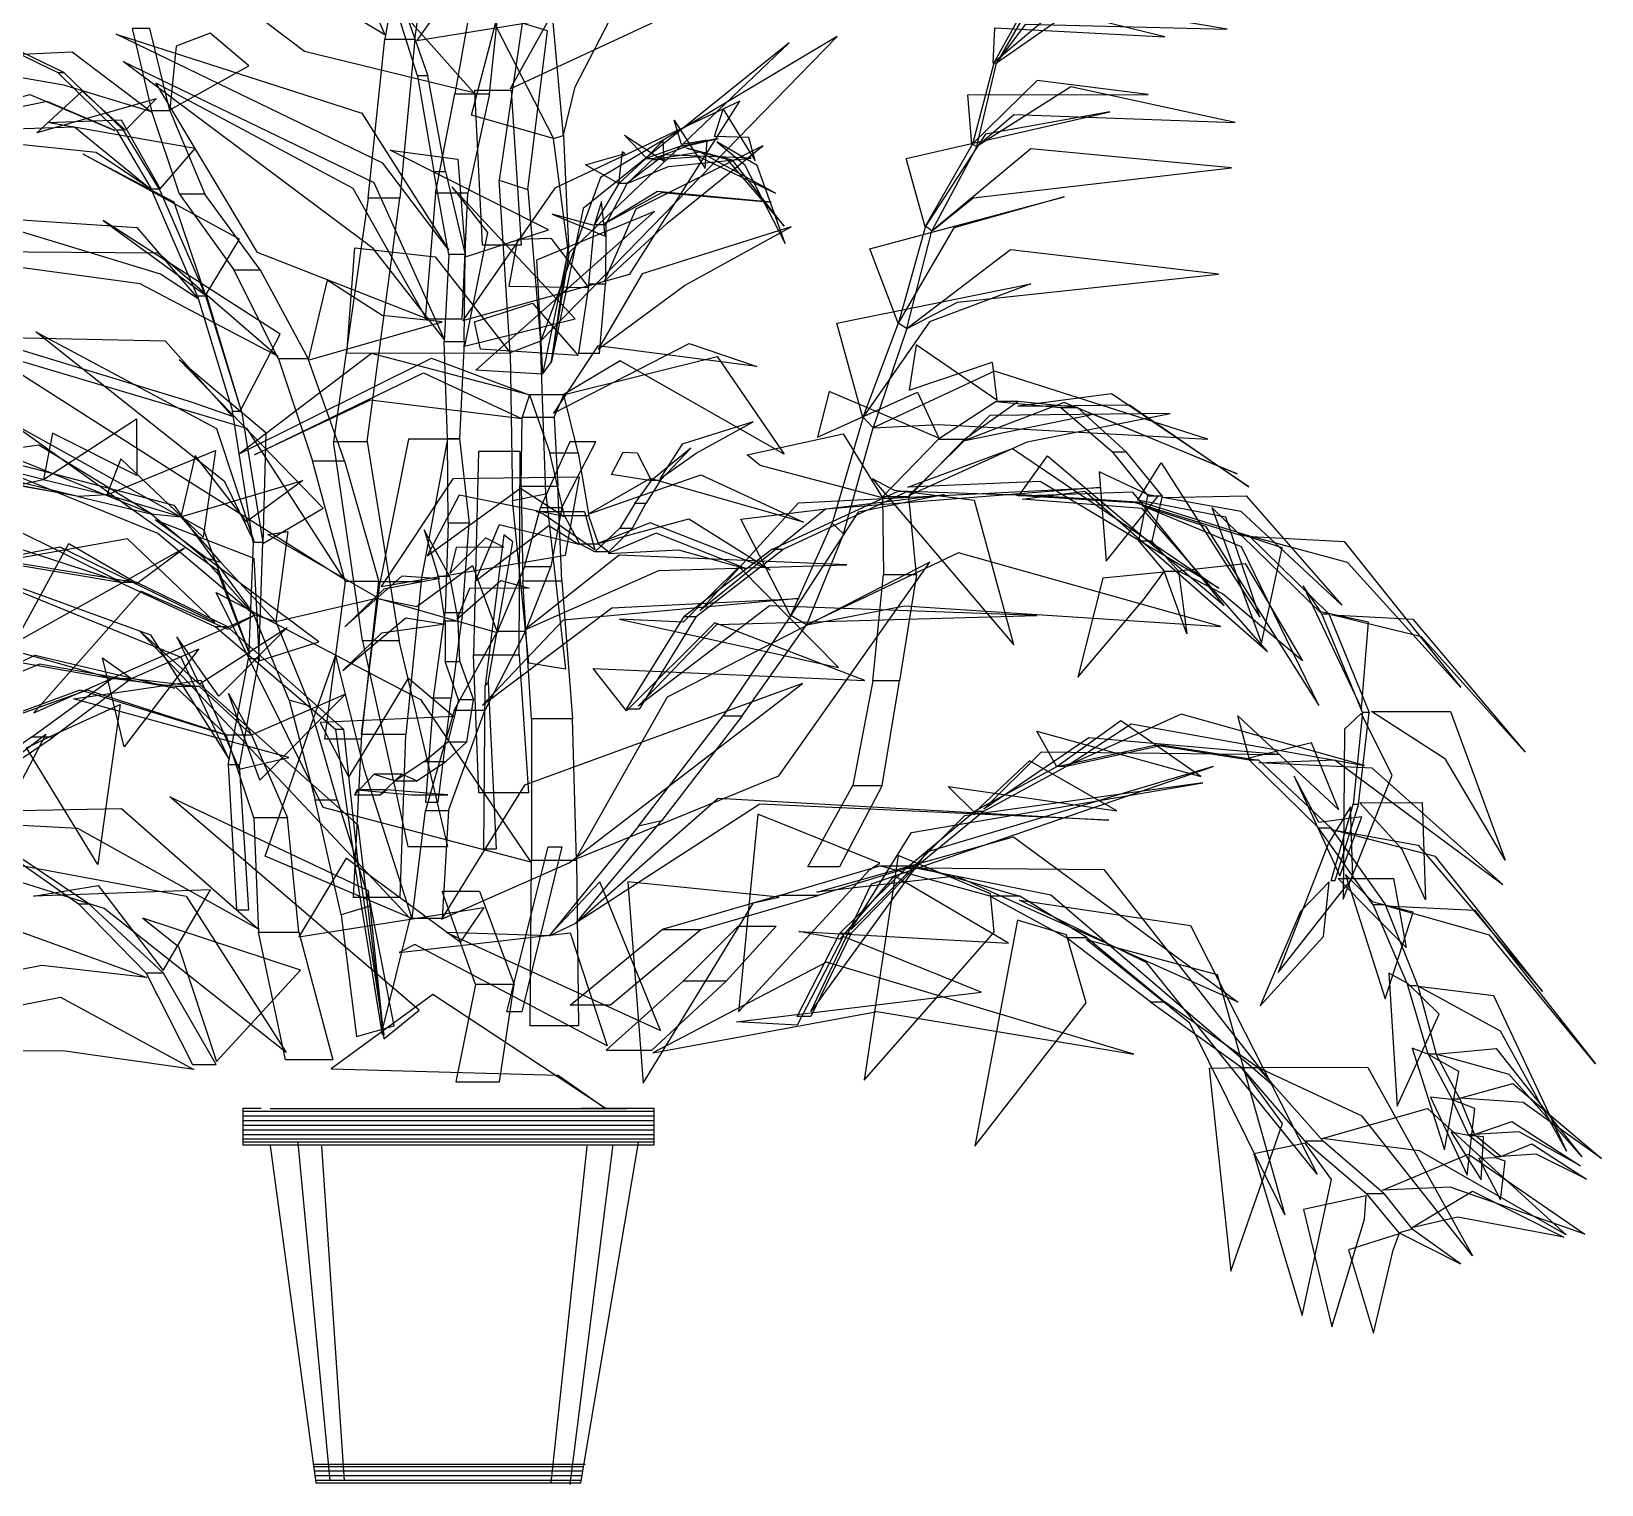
# Model space of a CAD drawing. Header units: millimetres. Extents: x 12377 to 30673, y 89761 to 101952.
# Drawn here: x 29535 to 29971, y 92832 to 93235.4 of the extents above; entities that cross this region are included whole.
import ezdxf

# ---------------------------------------------------------------- set-up
doc = ezdxf.new("R2010")
doc.units = ezdxf.units.MM

# ---------------------------------------------------------------- blocks, each defined once
blk = doc.blocks.new('A$C27736494')
for p, q in [((309.52, 104.53), (304.44, 104.53)), ((304.44, 104.53), (304.44, 94.39)), ((304.44, 103.72), (418.65, 103.72)), ((304.44, 102.44), (418.65, 102.44)), ((304.44, 101.16), (418.65, 101.16)), ((312.05, 104.53), (411.03, 104.53)), ((418.65, 104.53), (398.34, 104.53)), ((418.65, 94.39), (418.65, 104.53)), ((304.44, 99.88), (418.65, 99.88)), ((304.44, 98.6), (418.65, 98.6)), ((304.44, 97.32), (418.65, 97.32)), ((304.44, 96.04), (418.65, 96.04)), ((304.44, 95.21), (418.65, 95.21)), ((304.44, 94.39), (418.65, 94.39)), ((312.05, 94.16), (324.74, 0.55)), ((319.68, 94.99), (328.63, 1.17)), ((326.33, 94), (332.6, 1.15)), ((399.93, 94), (390.02, 0.62)), ((407.24, 94.52), (395.24, 0.1)), ((398.34, 0.55), (414.36, 95.03)), ((323.89, 5.81), (399.54, 5.81)), ((324.03, 5.8), (390.57, 5.8)), ((324.12, 5.16), (390.5, 5.16)), ((390.5, 5.16), (395.88, 5.16)), ((390.57, 5.8), (395.96, 5.8)), ((395.88, 5.16), (399.12, 5.16)), ((395.96, 5.8), (399.23, 5.8)), ((324.29, 3.88), (390.36, 3.88)), ((324.47, 2.6), (390.23, 2.6)), ((324.64, 1.32), (390.09, 1.32)), ((324.74, 0.55), (398.34, 0.55)), ((390.09, 1.32), (395.39, 1.32)), ((390.23, 2.6), (395.55, 2.6)), ((390.36, 3.88), (395.72, 3.88)), ((395.39, 1.32), (398.47, 1.32)), ((395.55, 2.6), (398.69, 2.6)), ((395.72, 3.88), (398.91, 3.88))]:
    blk.add_line(p, q)
for points in [[(343.85, 402.55, -1142.38), (306.47, 425.12, -1116.99), (263.29, 480.01, -1154.31), (327.45, 441.13, -1138.63)], [(352.81, 400.95, -1146.92), (398.23, 408.3, -1161.91), (406.28, 458.25, -1227.97), (377.04, 435.43, -1164.19)], [(393.42, 374.43, -1115.27), (396.75, 388.08, -1157.36), (428.12, 448.84, -1170.11), (390.53, 406.06, -1134.2)], [(343.91, 401.35, -1141.65), (352.21, 401.35, -1147.68), (357.97, 440.79, -1150.01), (350.68, 440.79, -1144.71)], [(390.68, 373.75, -1106.8), (367.97, 380.2, -1071.45), (383.95, 441.36, -1034.74), (374.68, 404.97, -1087.57)], [(378.69, 387.54, -1089.63), (424.47, 408.81, -1087.77), (450.05, 437.26, -1018.44), (397.06, 420.66, -1071.26)], [(368.59, 386.46, -1089.86), (321.59, 397.87, -1091.61), (288.37, 423.06, -1019.59), (341.07, 417.42, -1070.92)], [(513.73, 394.7, -1157.97), (512.95, 394.7, -1164.99), (524.09, 414.7, -1166.86), (524.39, 413.04, -1161.02)], [(355.78, 391.14, -1098.99), (352.99, 391.14, -1107.56), (346.46, 411.67, -1105.44), (348.62, 411.67, -1096.69)], [(363.34, 386.19, -1224.73), (372.91, 386.19, -1225.78), (375.67, 411.6, -1247.98), (367.9, 411.6, -1246.85)], [(513.77, 394.71, -1157.91), (521.87, 405.48, -1127.45), (577.76, 404.11, -1115.04), (537.16, 410.92, -1144.78)], [(375.6, 362.22, -1146.37), (383.63, 359.59, -1140.54), (389.09, 403.6, -1153.4), (382, 405.75, -1158.55)], [(512.83, 394.66, -1164.85), (513.27, 404.51, -1198.18), (560.43, 402.02, -1225.37), (530.28, 409.34, -1182.72)], [(253.06, 392.08, -1151.89), (254.73, 392.08, -1157.03), (231.35, 403.36, -1166.45), (229.71, 403.36, -1161.4)], [(361.61, 342.73, -1113.2), (343.29, 366.93, -1150.88), (269.32, 402.7, -1137.68), (337.49, 380.79, -1119.84)], [(279.13, 381.57, -1011.57), (284.21, 381.57, -1007.88), (278.62, 404.33, -993.54), (273.69, 404.33, -997.12)], [(284.2, 381.73, -1008.02), (306.09, 393.96, -989.96), (295.37, 403, -943.6), (285.95, 399.41, -989.38)], [(348.08, 357.22, -1148.96), (339.25, 357.22, -1142.54), (343.91, 401.35, -1141.65), (352.21, 401.35, -1147.68)], [(387.18, 317.59, -1135.27), (417.84, 349.03, -1108.42), (469.48, 402.09, -1156.92), (403.78, 362.92, -1139.33)], [(279.11, 381.18, -1011.55), (254.77, 388.59, -1026.69), (212.97, 395.8, -998.54), (257.09, 397.85, -1007.87)], [(390.07, 311.51, -1107.64), (395.16, 342.21, -1151.44), (456.12, 400.31, -1152.87), (398.92, 354.3, -1117.42)], [(360.33, 318.02, -1118.13), (340.65, 343.21, -1158.48), (271.25, 395.13, -1140.51), (340.82, 361.52, -1126.69)], [(507.04, 372.15, -1162.72), (508.23, 371.51, -1155.14), (513.73, 394.7, -1157.97), (512.95, 394.7, -1164.99)], [(271.29, 376.04, -1149.57), (269.35, 376.04, -1143.6), (253.06, 392.08, -1151.89), (254.73, 392.08, -1157.03)], [(355.36, 323.81, -1193.66), (308.53, 342.09, -1188.77), (280.3, 389.23, -1245.78), (335.01, 359.95, -1200.8)], [(357.53, 364.62, -1112.45), (360.76, 364.62, -1102.71), (355.78, 391.14, -1098.99), (352.99, 391.14, -1107.56)], [(506.92, 372.09, -1162.56), (505.78, 385.88, -1197.86), (555.86, 386, -1229.85), (525.03, 389.81, -1181.44)], [(508.27, 371.51, -1155.07), (518.53, 380.45, -1121.4), (580.02, 378.18, -1110.7), (534.35, 388.06, -1140.42)], [(268.93, 376.02, -1143.81), (250.08, 384.02, -1120.67), (202.83, 374.25, -1124.96), (245.34, 385.94, -1140.91)], [(271.84, 376.04, -1149.31), (280.39, 384.76, -1176.28), (247.26, 375.32, -1213.75), (259.85, 386.92, -1171.99)], [(366.91, 358.62, -1209.9), (357.91, 358.62, -1209.43), (363.34, 386.19, -1224.73), (372.91, 386.19, -1225.78)], [(365.52, 323.26, -1193.79), (411.89, 336.08, -1188.64), (442.49, 384.13, -1249.3), (391.07, 360.01, -1202.2)], [(370.93, 344.2, -1101.59), (381.85, 344.2, -1101.59), (379.06, 387.11, -1089.74), (368.8, 387.11, -1089.74)], [(293.91, 358.26, -1025.85), (286.9, 358.26, -1030.95), (279.13, 381.57, -1011.57), (284.21, 381.57, -1007.88)], [(435.46, 374.33, -1008.21), (437.85, 381.91, -995.28), (446.74, 367.54, -975.38), (444.94, 374.05, -997.52)], [(493.91, 349.27, -1157.95), (488.63, 368.23, -1197.72), (545.22, 381.14, -1236.05), (510.71, 374.95, -1178.58)], [(278.92, 359.71, -1136.44), (263.7, 369.9, -1107.65), (210.49, 375.39, -1107.53), (257.69, 376.99, -1128.75)], [(281.53, 359.79, -1142.79), (291.18, 370.96, -1171.96), (250.17, 378.22, -1209.71), (270.68, 378.94, -1164.29)], [(279.04, 359.78, -1136.1), (281.18, 359.78, -1142.7), (271.29, 376.04, -1149.57), (269.35, 376.04, -1143.6)], [(426.22, 372.07, -1013.72), (424.18, 378.83, -1000.28), (432.87, 365.47, -979.61), (433.38, 373.25, -1001.4)], [(394.84, 343.9, -1112.18), (394.8, 342.66, -1101.99), (390.7, 373.71, -1106.88), (393.47, 374.62, -1115.41)], [(404.81, 334.04, -1036.45), (422.3, 350.29, -1048.24), (448.85, 371.72, -1024.21), (413.56, 354.13, -1032.99)], [(416.43, 368.38, -1021.36), (410.46, 374.68, -1008.9), (421.49, 367.46, -986.37), (421.19, 373.21, -1008.79)], [(416.36, 368.19, -1021.34), (418.48, 368.19, -1023.77), (427.73, 371.62, -1016.38), (426.06, 371.62, -1013.63)], [(427.73, 371.62, -1016.38), (426.06, 371.62, -1013.63), (435.41, 373.69, -1008.21), (436.45, 373.69, -1011.26)], [(427.66, 371.05, -1016.37), (438.89, 367.98, -1027.13), (454.79, 349.42, -1022.68), (440.44, 367.71, -1016.54)], [(436.04, 372.86, -1010.98), (443.8, 366.5, -1023.24), (455.04, 344.58, -1020.06), (447.27, 366.24, -1013.12)], [(495.81, 348.16, -1149.38), (494.03, 349.38, -1158.13), (507.04, 372.15, -1162.72), (508.23, 371.51, -1155.14)], [(495.86, 348.17, -1149.3), (507.23, 357.27, -1109.37), (579.01, 365.62, -1098.41), (523.31, 370.9, -1131.13)], [(294.07, 330.21, -1135.4), (303.57, 345.84, -1164.07), (260.12, 369.45, -1195.28), (285.3, 356.17, -1151.94)], [(366.26, 340.91, -1104.34), (389.29, 348.37, -1060.01), (345.39, 370.53, -997.95), (364.19, 368.01, -1072.2)], [(408.81, 361.26, -1028.78), (399.59, 366.44, -1017.89), (410.65, 369.59, -994.45), (409.77, 370.08, -1017.58)], [(411.13, 361.25, -1031.06), (408.82, 361.25, -1028.81), (416.36, 368.19, -1021.34), (418.48, 368.19, -1023.77)], [(411.04, 361.22, -1031.06), (422.66, 365.95, -1040.75), (445.59, 368.29, -1031.48), (421.57, 369.18, -1030.6)], [(418.43, 367.83, -1023.79), (431.02, 368.8, -1033.36), (452.39, 358.6, -1025.86), (431.42, 369.93, -1022.72)], [(366.2, 341.57, -1104.15), (361.62, 341.57, -1113.33), (357.53, 364.62, -1112.45), (360.76, 364.62, -1102.71)], [(387.09, 317.52, -1135.3), (378.67, 314.24, -1141.42), (375.6, 362.22, -1146.37), (383.63, 359.59, -1140.54)], [(294.14, 330, -1135.54), (291.91, 330, -1128.68), (279.04, 359.78, -1136.1), (281.18, 359.78, -1142.7)], [(301.99, 337.32, -1050.12), (309.28, 337.32, -1044.82), (293.91, 358.26, -1025.85), (286.9, 358.26, -1030.95)], [(355.12, 323.71, -1193.76), (365.39, 323.71, -1193.76), (366.91, 358.62, -1209.9), (357.91, 358.62, -1209.43)], [(365.98, 316.07, -1109.11), (396.77, 323.69, -1065.75), (362.49, 360.37, -998.12), (372.42, 347.65, -1078.03)], [(402.13, 349.87, -1033.69), (405.22, 349.87, -1036.61), (411.13, 361.25, -1031.06), (408.82, 361.25, -1028.81)], [(404.98, 350.2, -1036.52), (420.77, 358.79, -1047.22), (451.13, 356.04, -1035.15), (419.6, 359.06, -1033.14)], [(486.4, 322.46, -1154.87), (478.58, 343.11, -1193.35), (532.55, 357.57, -1234.77), (501.9, 348.97, -1175.45)], [(329.59, 289.68, -1138.4), (338.97, 289.68, -1145.21), (348.08, 357.22, -1148.96), (339.25, 357.22, -1142.54)], [(387.66, 308.34, -1097.58), (369.19, 309.46, -1049.55), (418.75, 353.53, -990.93), (386, 340.01, -1060.96)], [(402.03, 349.57, -1033.58), (390.34, 352.76, -1017.62), (405.09, 346.68, -987.08), (404.09, 356.28, -1016.08)], [(292.01, 329.26, -1128.62), (281.55, 336.13, -1095.4), (228.92, 352.1, -1086.94), (275.05, 349.01, -1114.57)], [(303.94, 298.48, -1130.1), (314.86, 319.48, -1160.73), (265.66, 350.96, -1192.68), (294.4, 330.07, -1145.54)], [(405.14, 333.29, -1036.59), (400.54, 333.29, -1033.74), (402.13, 349.87, -1033.69), (405.22, 349.87, -1036.61)], [(403.1, 315.29, -1039.56), (427.06, 332.99, -1047.78), (456.73, 349.22, -1013.11), (415.32, 336.2, -1030.82)], [(486.51, 322.57, -1155.06), (488.86, 320.97, -1146.5), (495.81, 348.16, -1149.38), (494.03, 349.38, -1158.13)], [(400.54, 332.32, -1033.72), (378.39, 332.64, -1021.07), (380.81, 345.79, -979.3), (389.99, 346.05, -1017.09)], [(314.26, 313.22, -1072.53), (275.97, 333.42, -1094.14), (208.66, 342.56, -1046.08), (280.9, 342.04, -1061.11)], [(378.79, 314.14, -1141.17), (333.31, 314.11, -1169.77), (335.52, 343.43, -1248.7), (357.83, 340.87, -1170.33)], [(360.33, 317.37, -1118.33), (365.95, 317.37, -1108.97), (366.2, 341.57, -1104.15), (361.62, 341.57, -1113.33)], [(387.67, 308.33, -1097.7), (390.21, 311.75, -1107.75), (394.84, 343.9, -1112.18), (394.8, 342.66, -1101.99)], [(488.92, 320.98, -1146.43), (502.94, 328.34, -1106.98), (575.33, 336.11, -1100.46), (517.61, 342.87, -1129.16)], [(322.62, 312.6, -1066.51), (314.32, 312.6, -1072.54), (301.99, 337.32, -1050.12), (309.28, 337.32, -1044.82)], [(322.58, 312.23, -1066.77), (359.82, 322.86, -1034.34), (343.12, 324.58, -956.96), (327.86, 334.45, -1031.41)], [(397.63, 314.21, -1037.35), (403.46, 314.21, -1039.67), (405.14, 333.29, -1036.59), (400.54, 333.29, -1033.74)], [(476.62, 296.27, -1149.64), (469.36, 322.54, -1186.01), (523.27, 333.43, -1231.33), (495.1, 322.88, -1169.26)], [(301.54, 298.07, -1122.63), (304.08, 298.07, -1130.44), (294.14, 330, -1135.54), (291.91, 330, -1128.68)], [(397.58, 313.53, -1037.3), (370.42, 315.27, -1025.65), (368.75, 322.91, -975.34), (384.91, 328.06, -1017.18)], [(301.63, 296.61, -1122.53), (290.17, 300.52, -1083.98), (230.7, 318.66, -1071.87), (282.9, 317.58, -1104.01)], [(307.48, 262, -1117.83), (299.47, 278.45, -1078.94), (246.94, 320.05, -1071.87), (297.12, 293.28, -1103.79)], [(479.44, 293.46, -1141.49), (476.74, 296.39, -1149.82), (486.51, 322.57, -1155.06), (488.86, 320.97, -1146.5)], [(332.46, 251.44, -1118.29), (289.24, 278.59, -1137.83), (231.98, 315.14, -1072.88), (305.45, 293.34, -1105.63)], [(383.97, 302.59, -905.52), (340.2, 314.09, -901.82), (303.6, 286.36, -838.68), (356.87, 312.82, -874.11)], [(364.65, 290.43, -1109.76), (361.28, 290.43, -1120.14), (360.33, 317.37, -1118.33), (365.95, 317.37, -1108.97)], [(379.35, 273.25, -1132.47), (388.6, 275.09, -1125.74), (387.09, 317.52, -1135.3), (378.67, 314.24, -1141.42)], [(390.69, 297.51, -946.99), (428.35, 316.85, -933.7), (447.14, 310.46, -867.03), (403.07, 316.22, -917.6)], [(513.83, 301.14, -1408.97), (491.44, 316.45, -1428.26), (489.5, 303.89, -1478.85), (512.49, 311.69, -1434.58)], [(310.05, 261.32, -1126.06), (326.73, 271.18, -1162.4), (286.81, 312.39, -1203.9), (310.8, 292.18, -1149.5)], [(323.83, 284.26, -1096.14), (332.66, 284.26, -1089.72), (322.62, 312.6, -1066.51), (314.32, 312.6, -1072.54)], [(393.4, 302.6, -904.12), (436.13, 313.2, -886.57), (454.73, 286.1, -819.95), (409.25, 312.07, -869.21)], [(381.99, 295.9, -948.23), (339.82, 301.15, -947.39), (307.66, 285.92, -883.54), (354.59, 308.67, -922.03)], [(479.51, 293.45, -1141.42), (497.62, 294.33, -1101.82), (572.4, 290.33, -1100.69), (513.21, 309.18, -1124.19)], [(382.02, 296.38, -948.25), (390.91, 296.38, -946.79), (393.55, 302.59, -903.91), (384.06, 302.59, -905.56)], [(393.55, 302.59, -903.91), (384.06, 302.59, -905.56), (389.72, 286.47, -875.96), (397.55, 286.47, -875.45)], [(497.73, 290.6, -1378.34), (467.3, 303.55, -1398.29), (464.04, 290.87, -1457.41), (491.78, 303.31, -1407.31)], [(519.67, 299.44, -1406.16), (550.7, 299.78, -1398.87), (583.81, 277.06, -1436.19), (545.62, 302.9, -1420.8)], [(310.04, 261.64, -1125.96), (307.34, 261.64, -1117.66), (301.54, 298.07, -1122.63), (304.08, 298.07, -1130.44)], [(489.4, 274.65, -1353.08), (522.21, 289.53, -1344.64), (561.98, 297.38, -1393.69), (511.86, 296.84, -1367.77)], [(497.58, 290.29, -1378.59), (504.84, 290.29, -1375.6), (519.67, 300.73, -1406.1), (513.67, 300.73, -1409.23)], [(504.96, 289.92, -1375.57), (540.67, 297.26, -1369.24), (580.58, 280.68, -1415.95), (532.49, 300.51, -1394.1)], [(519.67, 300.73, -1406.1), (513.67, 300.73, -1409.23), (531.49, 299.09, -1433.85), (536.22, 299.09, -1429.01)], [(531.49, 299.09, -1433.85), (536.22, 299.09, -1429.01), (549.8, 286.68, -1452.21), (545.98, 286.68, -1455.89)], [(306.32, 230.72, -1123.24), (297.32, 253.93, -1085), (239.12, 295.5, -1083.26), (293.55, 265.18, -1113.46)], [(249.09, 279.14, -1299.07), (274.89, 295.91, -1319.62), (275.04, 280.19, -1381.28), (251.59, 292, -1331.34)], [(391.89, 277.18, -974.68), (381.76, 277.18, -973.02), (382.02, 296.38, -948.25), (390.91, 296.38, -946.79)], [(420.24, 279.3, -777.62), (430.29, 286.39, -784.03), (446.15, 295.07, -771.97), (426.42, 288.91, -775.88)], [(468.14, 267.02, -1150.65), (471.22, 264.06, -1142.46), (479.44, 293.46, -1141.49), (476.74, 296.39, -1149.82)], [(279.18, 269.53, -1240.9), (237.83, 286.34, -1224.97), (177.69, 278.92, -1267.96), (247.8, 288.69, -1255.31)], [(307.72, 241.46, -1203.75), (280.85, 264.07, -1174.89), (218.75, 289.34, -1199.03), (285.3, 271.99, -1204.22)], [(347.91, 234.31, -1133.34), (337.67, 234.31, -1125.9), (329.59, 289.68, -1138.4), (338.97, 289.68, -1145.21)], [(342.56, 250.76, -1174.1), (353.98, 250.76, -1172.15), (361.36, 290.31, -1183.02), (350.46, 290.31, -1183.53)], [(367.27, 267, -1104.13), (361.44, 267, -1114.14), (361.28, 290.43, -1120.14), (364.65, 290.43, -1109.76)], [(387.15, 271.31, -1052.13), (392.99, 271.31, -1056.37), (402.45, 289.56, -1044.43), (395.26, 289.56, -1041.66)], [(482.08, 274.04, -1355.63), (448.07, 282.96, -1371.63), (444.48, 285.9, -1432), (471.11, 291.8, -1380.13)], [(489.38, 274.3, -1353.03), (482.03, 274.3, -1355.78), (497.58, 290.29, -1378.59), (504.84, 290.29, -1375.6)], [(266.7, 274.82, -1275.36), (296.86, 287.11, -1300.04), (293.47, 263.05, -1365.97), (270.54, 284.84, -1312.29)], [(287.28, 268.72, -1245.85), (321.09, 278.81, -1274.44), (305.43, 267.37, -1350.06), (291.24, 285.76, -1284.84)], [(342.21, 250.79, -1112.33), (332.83, 250.79, -1119.14), (323.83, 284.26, -1096.14), (332.66, 284.26, -1089.72)], [(368.49, 230.44, -1113.41), (381.15, 230.44, -1113.41), (381.48, 286.83, -1109.52), (369.89, 286.83, -1109.52)], [(389.72, 286.47, -875.96), (397.55, 286.47, -875.45), (400.51, 269.04, -858.36), (393.82, 269.04, -857.4)], [(417.96, 278.73, -776.12), (406.86, 280.53, -769.05), (410.02, 286.69, -747.28), (413.98, 286.47, -767.14)], [(418.06, 278.92, -776.14), (420.46, 278.92, -777.61), (428.81, 287.76, -764.5), (418.06, 278.92, -776.14)], [(489.14, 277, -1065.97), (518.17, 287.73, -1097.76), (575.46, 248.92, -1104.79), (525.83, 278.54, -1070.27)], [(519.87, 274.48, -1038.64), (527.85, 285.65, -998.41), (576.92, 244.16, -963.57), (551.6, 275.58, -1014.29)], [(549.8, 286.68, -1452.21), (545.98, 286.68, -1455.89), (555.71, 274.6, -1469.73), (559.74, 274.6, -1466.27)], [(552.99, 273.39, -1021.37), (559.47, 283.77, -987.17), (586.89, 240.88, -950.97), (577.45, 268.6, -997.98)], [(258.98, 274.37, -1271.64), (217.86, 281.7, -1263), (171.62, 255.63, -1303.65), (229.14, 281.7, -1289.51)], [(241.99, 277.48, -1295.98), (249.04, 279.13, -1299), (233.72, 282.94, -1319.87), (227.62, 280.6, -1317.17)], [(266.65, 274.81, -1275.29), (258.76, 274.36, -1271.73), (241.99, 277.48, -1295.98), (249.04, 279.13, -1299)], [(342.82, 249.44, -1113.76), (394.04, 258.1, -1090.19), (397.95, 279.79, -1003.52), (362.76, 279.29, -1082.6)], [(400.3, 269.45, -858.48), (431.67, 280.38, -856.64), (460.17, 267.25, -814.96), (417.55, 279.38, -839.17)], [(485.38, 276.05, -1057.92), (479.28, 279.3, -1015.98), (518.57, 233.25, -975), (507.64, 273.28, -1024.79)], [(555.8, 274.81, -1469.54), (542.21, 281.24, -1490.93), (544.22, 256.46, -1523.52), (558.5, 274.42, -1491.16)], [(278.93, 269.59, -1240.97), (287.23, 268.72, -1245.77), (266.65, 274.81, -1275.29), (258.76, 274.36, -1271.73)], [(393.72, 268.84, -857.35), (364.54, 274.74, -845.94), (355.62, 257.93, -794.53), (381.6, 276.73, -831.06)], [(394.03, 226.44, -1113.59), (383.88, 228.11, -1120.96), (379.35, 273.25, -1132.47), (388.6, 275.09, -1125.74)], [(382.17, 250.94, -994.52), (393.04, 250.94, -995.48), (391.89, 277.18, -974.68), (381.76, 277.18, -973.02)], [(416.36, 272.46, -790.82), (413.34, 272.46, -789.69), (418.06, 278.92, -776.14), (420.46, 278.92, -777.61)], [(431.46, 242.71, -1103.43), (458.74, 272.64, -1138.74), (542.54, 276.88, -1131.47), (466.29, 270.84, -1103.28)], [(456.5, 241.21, -1145.02), (442.7, 268.1, -1189.45), (499.3, 274.9, -1251.45), (475.34, 269.99, -1173.68)], [(454.43, 259.7, -1087.89), (451.3, 259.7, -1078.12), (486.47, 275.88, -1057.99), (489.22, 275.88, -1066.57)], [(486.47, 275.88, -1057.99), (489.22, 275.88, -1066.57), (522.03, 274.73, -1046.89), (519.28, 274.73, -1038.3)], [(522.03, 274.73, -1046.89), (519.28, 274.73, -1038.3), (552.02, 272.72, -1021.14), (554.37, 272.72, -1028.48)], [(520.84, 273.64, -1047.48), (538.26, 275.86, -1088.22), (588.96, 231.31, -1105.06), (554.16, 271.01, -1063.28)], [(390, 254.84, -1064.09), (382.64, 254.84, -1060.47), (387.15, 271.31, -1052.13), (392.99, 271.31, -1056.37)], [(409.17, 265.61, -802.21), (412.63, 265.61, -803.27), (416.36, 272.46, -790.82), (413.34, 272.46, -789.69)], [(482.32, 252.76, -1334.68), (491.5, 252.76, -1331.79), (489.38, 274.3, -1353.03), (482.03, 274.3, -1355.78)], [(552.02, 272.72, -1021.14), (554.37, 272.72, -1028.48), (583.92, 263.48, -1014.6), (581.86, 263.48, -1008.18)], [(555.71, 274.6, -1469.73), (559.74, 274.6, -1466.27), (556.89, 261.95, -1486.87), (553.24, 261.95, -1488.57)], [(554.17, 271.77, -1028.74), (571.73, 266.19, -1061.87), (603.27, 216.36, -1069.18), (581.79, 260.39, -1039.04)], [(559.82, 274.08, -1466.23), (583.07, 274.52, -1456.92), (609.63, 244.26, -1472.23), (581.67, 270.21, -1474.19)], [(580.89, 264.07, -1008.73), (573.55, 271.31, -978.67), (587.29, 233.64, -941.53), (593.04, 260.16, -981.68)], [(298.34, 256.09, -1228.25), (293.34, 257.56, -1223.27), (278.93, 269.59, -1240.97), (287.23, 268.72, -1245.77)], [(308.97, 228.79, -1131.83), (325.54, 234.06, -1171.94), (280.07, 267.9, -1221.34), (307.5, 257.24, -1161.52)], [(360.63, 242.15, -1113.73), (365.45, 242.15, -1103.19), (367.27, 267, -1104.13), (361.44, 267, -1114.14)], [(397.89, 261.1, -836.12), (375.62, 266.54, -826.04), (368.97, 250.9, -786.46), (389.45, 266.37, -814.75)], [(402.17, 259.53, -817.5), (387.73, 269.56, -810.35), (385.95, 270.21, -777.78), (399.34, 270.17, -803.43)], [(400.51, 269.04, -858.36), (393.82, 269.04, -857.4), (397.96, 261.2, -836.15), (403.2, 261.2, -837.06)], [(403.05, 261.31, -837.15), (428.26, 268.16, -835.97), (450.9, 254.05, -804.86), (417.56, 267.09, -821.96)], [(461, 238.8, -1135.61), (456.61, 241.33, -1145.27), (468.14, 267.02, -1150.65), (471.22, 264.06, -1142.46)], [(270.34, 250.78, -1086.21), (240.27, 265.72, -1121.05), (161.08, 241.64, -1112.47), (227.13, 264.85, -1089.18)], [(296.7, 239.54, -1090.8), (272.4, 262.63, -1129.87), (185.41, 247.05, -1134.87), (253.63, 260.37, -1098.42)], [(306.05, 229.37, -1122.75), (308.91, 229.37, -1131.57), (310.04, 261.64, -1125.96), (307.34, 261.64, -1117.66)], [(313.62, 239.7, -1210.52), (341.93, 246.26, -1242.96), (311.41, 263.87, -1309.05), (316.92, 264.65, -1242.87)], [(358.71, 252.24, -1515.36), (361.86, 252.24, -1516.01), (354.85, 265.12, -1529.98), (358.71, 252.24, -1515.36)], [(361.94, 253.01, -1516.03), (371.95, 262.9, -1521.74), (376.89, 260.32, -1547.24), (363.7, 260.25, -1528.22)], [(371.73, 221.85, -1083.72), (372.6, 222.74, -1096.31), (379.47, 261.77, -1106.18), (376.96, 263.78, -1095.04)], [(406.05, 259.06, -818.6), (402.18, 259.06, -817.52), (409.17, 265.61, -802.21), (412.63, 265.61, -803.27)], [(405.87, 258.57, -818.65), (425.43, 259.53, -821.62), (444.32, 254.27, -797.54), (419.21, 264.21, -810.73)], [(556.89, 261.95, -1486.87), (553.24, 261.95, -1488.57), (560.3, 253.63, -1498.56), (564.23, 253.63, -1497.67)], [(583.92, 263.48, -1014.6), (581.86, 263.48, -1008.18), (604.09, 241.79, -997.27), (606, 241.79, -1003.25)], [(584.48, 263.24, -1014.3), (610.28, 261.87, -1035.11), (642.69, 221.35, -1031.76), (611.16, 256.06, -1013.48)], [(300.67, 201.39, -1120.81), (287.37, 229.67, -1081.99), (215.03, 259.14, -1080.46), (278.77, 236, -1113.92)], [(275.14, 250.32, -1077.26), (288.12, 260.03, -1029.42), (241.07, 233.63, -971.47), (256.17, 261.29, -1041.33)], [(307.52, 241.6, -1203.73), (313.59, 239.69, -1210.43), (298.34, 256.09, -1228.25), (293.34, 257.56, -1223.27)], [(382.72, 237.35, -1079.71), (419.93, 253.84, -1093.56), (472.16, 255.39, -1051.02), (408.99, 258.12, -1066.99)], [(397.96, 261.2, -836.15), (403.2, 261.2, -837.06), (406.05, 259.06, -818.6), (402.18, 259.06, -817.52)], [(427.04, 241.03, -1093.94), (430.37, 241.03, -1104.33), (454.43, 259.7, -1087.89), (451.3, 259.7, -1078.12)], [(461.09, 238.79, -1135.53), (488.14, 244.04, -1092.05), (575.99, 238.29, -1101.16), (503.17, 258.71, -1122.13)], [(275.03, 250.55, -1077.06), (270.41, 250.55, -1086.22), (238.95, 255.78, -1063.55), (243.04, 255.78, -1055.51)], [(375.16, 236.53, -1075.59), (342.32, 245.95, -1052.6), (352.73, 243.85, -982.59), (368.21, 255.24, -1042.37)], [(375.19, 236.98, -1075.65), (382.95, 236.98, -1079.65), (390, 254.84, -1064.09), (382.64, 254.84, -1060.47)], [(396.87, 173.73, -1028.08), (453.28, 196.85, -1040.89), (495.19, 256.14, -975.58), (422.27, 218.67, -1022.62)], [(426.71, 239.47, -1094.27), (409, 240.34, -1045.95), (469.82, 226.94, -983.06), (442.3, 254.85, -1051.06)], [(560.24, 253.39, -1498.58), (543.26, 251.67, -1508.63), (536.27, 224.2, -1521.29), (554.83, 246.08, -1512.35)], [(560.3, 253.63, -1498.56), (564.23, 253.63, -1497.67), (566.6, 236.23, -1529.78), (560.3, 253.63, -1498.56)], [(564.13, 253.74, -1497.77), (582.81, 255.8, -1500.43), (598.67, 228.8, -1509.61), (576.52, 247.4, -1508.97)], [(296.71, 238.33, -1090.94), (300.13, 238.33, -1080.57), (275.03, 250.55, -1077.06), (270.41, 250.55, -1086.22)], [(327.16, 207.11, -1135.28), (337.4, 207.11, -1127.84), (342.21, 250.79, -1112.33), (332.83, 250.79, -1119.14)], [(359.15, 251.64, -1515.31), (343.59, 248.68, -1514.74), (332.81, 238.24, -1534.53), (348.72, 252.39, -1523.38)], [(349.76, 208.29, -1165.57), (337.4, 208.29, -1168.3), (342.56, 250.76, -1174.1), (353.98, 250.76, -1172.15)], [(364.22, 239.8, -1506.1), (360.62, 239.8, -1505.69), (358.71, 252.24, -1515.36), (361.86, 252.24, -1516.01)], [(363.86, 240.31, -1506.12), (376.14, 251.07, -1511.15), (383.94, 248.93, -1539.38), (367.37, 248.83, -1519.29)], [(395.96, 212.66, -1011.56), (384.61, 212.66, -1009.21), (382.17, 250.94, -994.52), (393.04, 250.94, -995.48)], [(486.75, 223.19, -1313.41), (479.43, 223.19, -1318.67), (482.32, 252.76, -1334.68), (491.5, 252.76, -1331.79)], [(603.81, 242.34, -997.67), (598.92, 249.55, -969.37), (615.1, 215.54, -935.12), (617.06, 239.51, -973.32)], [(300.28, 237.55, -1080.79), (307.61, 241.37, -1027.7), (246.32, 214.28, -976.68), (276.18, 248.11, -1044.57)], [(384.46, 172.91, -1026.48), (326.72, 188.02, -1026.41), (297.04, 247.69, -948.35), (353.78, 218, -1013.02)], [(370.96, 216.47, -1097.46), (406.9, 243.49, -1105.29), (458.95, 246.05, -1056.28), (393.4, 240.04, -1077.78)], [(323.14, 216.15, -1195.9), (317.36, 217.86, -1186.8), (307.52, 241.6, -1203.73), (313.59, 239.69, -1210.43)], [(360.6, 238.9, -1505.63), (342.97, 236.44, -1506.56), (332.2, 226.12, -1530.2), (349.73, 240.66, -1515.6)], [(362.26, 218.38, -1101.55), (357.4, 218.38, -1113.23), (360.63, 242.15, -1113.73), (365.45, 242.15, -1103.19)], [(414.54, 215.34, -1108.91), (411, 215.34, -1097.88), (427.04, 241.03, -1093.94), (430.37, 241.03, -1104.33)], [(414.21, 216.16, -1108.59), (436.04, 238.83, -1156.17), (524.97, 241.37, -1165.23), (450.68, 244.05, -1120.9)], [(437.81, 213.5, -1141.35), (443.1, 213.5, -1131.04), (461, 238.8, -1135.61), (456.61, 241.33, -1145.27)], [(604.09, 241.79, -997.27), (606, 241.79, -1003.25), (617.19, 214.4, -997.45), (615.34, 214.4, -991.65)], [(606.78, 241.52, -1003.07), (629.32, 240.36, -1024.17), (660.56, 203.37, -1022.56), (631.77, 235.41, -1004.04)], [(343.2, 126.37, -1081.82), (350.95, 157.26, -1138.37), (275.87, 236.97, -1159.93), (336.42, 183.27, -1102.98)], [(292.34, 222.26, -981.33), (316.77, 238.02, -946.39), (297.83, 218.95, -880.39), (286.17, 235.4, -946.35)], [(332.54, 209.67, -1086.47), (330.19, 209.67, -1097.82), (296.71, 238.33, -1090.94), (300.13, 238.33, -1080.57)], [(360.68, 228.62, -1499.36), (364.71, 228.62, -1499.36), (364.22, 239.8, -1506.1), (360.62, 239.8, -1505.69)], [(371.64, 215, -1097.69), (363.11, 215, -1094.05), (375.19, 236.98, -1075.65), (382.95, 236.98, -1079.65)], [(410.98, 214.89, -1097.64), (401.69, 226.59, -1045.07), (477.18, 223.3, -989.18), (435.54, 239.27, -1059.58)], [(268.02, 223.87, -950.93), (236.5, 232.73, -970.71), (181.01, 204.6, -949.32), (233.26, 229.94, -943.78)], [(273.55, 223.89, -945.1), (292.22, 232.08, -910.76), (271.47, 204.92, -858.32), (265.48, 229.6, -913.32)], [(350.28, 177.23, -1128.35), (361.42, 177.23, -1136.44), (347.91, 234.31, -1133.34), (337.67, 234.31, -1125.9)], [(285.53, 221.17, -987.35), (248.01, 227.83, -1008.44), (186.77, 202.19, -973.79), (246.8, 230.34, -977.53)], [(303.49, 199.9, -1129.98), (300.36, 199.9, -1120.35), (306.05, 229.37, -1122.75), (308.91, 229.37, -1131.57)], [(351.42, 157.27, -1097.15), (310.65, 174.57, -1070.06), (330.17, 230.19, -1003), (338.06, 198.88, -1075.28)], [(368.53, 217.94, -1485.55), (364.33, 217.94, -1486.22), (360.68, 228.62, -1499.36), (364.71, 228.62, -1499.36)], [(383.76, 192.16, -1109.14), (370, 192.16, -1109.14), (368.49, 230.44, -1113.41), (381.15, 230.44, -1113.41)], [(268.1, 223.87, -950.9), (273.53, 223.87, -944.88), (251.81, 207.61, -921.82), (245.81, 207.61, -928.07)], [(303.47, 198.65, -1130.05), (317.27, 201.91, -1175.64), (257.39, 218.24, -1229.39), (292.75, 223.44, -1165.97)], [(292.43, 221.62, -981.02), (285.65, 221.62, -987.3), (268.1, 223.87, -950.9), (273.53, 223.87, -944.88)], [(363.07, 213.28, -1094), (325.89, 211.6, -1071.05), (333.92, 196.45, -997.85), (350.43, 223.91, -1056.31)], [(359.61, 157.03, -1104.36), (395.05, 172.68, -1142.25), (459.83, 222.48, -1119), (382.68, 194.26, -1115.38)], [(374.77, 176.51, -1090.03), (371.38, 176.51, -1076.69), (371.73, 221.85, -1083.72), (372.6, 222.74, -1096.31)], [(473.81, 194.2, -1307.56), (481.97, 194.2, -1301.33), (486.75, 223.19, -1313.41), (479.43, 223.19, -1318.67)], [(299.74, 208.24, -1016.29), (261.28, 220.6, -1038.97), (192.96, 196.32, -1005.96), (259.25, 220.73, -1006.01)], [(299.84, 208.24, -1016.26), (306.86, 208.24, -1009.39), (292.43, 221.62, -981.02), (285.65, 221.62, -987.3)], [(306.86, 208.24, -1009.66), (333.08, 219.61, -970.65), (309.18, 195.63, -902.83), (300.43, 219.72, -971.58)], [(355.19, 189.54, -1113.62), (358.69, 189.54, -1100.31), (362.26, 218.38, -1101.55), (357.4, 218.38, -1113.23)], [(251.72, 208.12, -922.1), (270.39, 216.64, -884.72), (264.16, 172.21, -835.14), (244.34, 204.65, -887.51)], [(324.51, 190.19, -1178.55), (330.64, 190.19, -1186.99), (323.14, 216.15, -1195.9), (317.36, 217.86, -1186.8)], [(355.17, 187.22, -1098.12), (361.56, 187.22, -1105.97), (371.64, 215, -1097.69), (363.11, 215, -1094.05)], [(361.37, 206.32, -1462.56), (366.65, 206.32, -1461.39), (368.53, 217.94, -1485.55), (364.33, 217.94, -1486.22)], [(533.15, 199.49, -1106.97), (551.16, 211.27, -1075.34), (615.9, 199.71, -1073.85), (565.05, 213.95, -1098.65)], [(614.97, 214.12, -991.76), (610.38, 209.79, -963.77), (610, 162.56, -949.49), (623.63, 197.04, -972.71)], [(617.19, 214.4, -997.45), (615.34, 214.4, -991.65), (612.79, 188.93, -991.14), (614.25, 188.93, -995.7)], [(617.87, 214.68, -997.01), (639.78, 214.67, -1017.43), (655.02, 173.41, -1033.86), (638.38, 201.43, -1002.19)], [(335.61, 171.73, -1093.74), (336.54, 171.73, -1081.12), (332.54, 209.67, -1086.47), (330.19, 209.67, -1097.82)], [(384.58, 173.44, -1026.53), (397.15, 173.44, -1027.98), (395.96, 212.66, -1011.56), (384.61, 212.66, -1009.21)], [(420.73, 184.33, -1124.71), (414.35, 182.85, -1135.54), (437.81, 213.5, -1141.35), (443.1, 213.5, -1131.04)], [(530.47, 199.36, -1114.55), (524.9, 209.23, -1152.84), (570.5, 196.61, -1193.84), (548.26, 212.08, -1139.64)], [(583.88, 201.74, -1131.15), (580.7, 213.47, -1164.35), (608.83, 187.43, -1204.38), (601.18, 205.97, -1154.62)], [(233.55, 196.14, -901.02), (249.73, 208.41, -868.16), (235.08, 180.35, -816.55), (224.81, 201, -870.43)], [(251.81, 207.61, -921.82), (245.81, 207.61, -928.07), (228.46, 195.39, -906.55), (233.69, 195.39, -900.7)], [(316.9, 185.18, -1027.45), (307.52, 185.18, -1034.27), (299.84, 208.24, -1016.26), (306.86, 208.24, -1009.39)], [(335.1, 163.16, -1159.74), (348.15, 163.16, -1155.33), (349.76, 208.29, -1165.57), (337.4, 208.29, -1168.3)], [(360.72, 200.74, -1432.92), (354.74, 200.74, -1434.84), (361.37, 206.32, -1462.56), (366.65, 206.32, -1461.39)], [(510.24, 187.55, -1098.26), (526.23, 203.46, -1067.36), (592, 202.73, -1066.17), (539.38, 207.38, -1090.93)], [(533.09, 199.44, -1107.03), (530.58, 199.44, -1114.74), (557.59, 205.39, -1125.77), (560.12, 205.39, -1117.98)], [(557.59, 205.39, -1125.77), (560.12, 205.39, -1117.98), (586.55, 201.15, -1124.66), (583.95, 201.15, -1131.36)], [(346.73, 195.42, -1412.89), (352.79, 195.42, -1411.23), (360.72, 200.74, -1432.92), (354.74, 200.74, -1434.84)], [(507.59, 186.66, -1105.8), (500.28, 193.84, -1144.4), (547.13, 187.1, -1185.37), (522.92, 201.03, -1131.6)], [(586.55, 201.15, -1124.66), (583.95, 201.15, -1131.36), (603.18, 182.38, -1144.05), (606.59, 182.38, -1138.21)], [(586.57, 200.45, -1124.69), (607.66, 201.29, -1098.2), (654.31, 166.66, -1102.36), (618.06, 199.01, -1119.87)], [(302.68, 159.69, -1120.13), (306.08, 159.69, -1130.6), (303.49, 199.9, -1129.98), (300.36, 199.9, -1120.35)], [(335.46, 191.57, -1360.13), (342.6, 191.57, -1359.14), (348.57, 197.26, -1381.48), (340.95, 197.26, -1382.63)], [(348.57, 197.26, -1381.48), (340.95, 197.26, -1382.63), (346.73, 195.42, -1412.89), (352.79, 195.42, -1411.23)], [(462.2, 131.39, -1095.13), (479.02, 166.85, -1051.87), (573.86, 199.43, -1057.42), (494.27, 175.69, -1089.58)], [(507.7, 187.07, -1105.94), (510.21, 187.07, -1098.22), (533.09, 199.44, -1107.03), (530.58, 199.44, -1114.74)], [(603.25, 183.89, -1143.57), (596.36, 196.71, -1173.5), (609.03, 169.09, -1215.89), (615.2, 185.49, -1168.54)], [(344.34, 192.97, -1328.69), (336.22, 192.97, -1328.69), (335.46, 191.57, -1360.13), (342.6, 191.57, -1359.14)], [(351.34, 191.57, -1292.86), (361.34, 191.57, -1295.2), (344.34, 192.97, -1328.69), (336.22, 192.97, -1328.69)], [(470.09, 171.54, -1274.7), (461.34, 171.54, -1281.22), (473.81, 194.2, -1307.56), (481.97, 194.2, -1301.33)], [(473.39, 154.17, -1097.06), (490.09, 181.14, -1061.37), (571.02, 194.86, -1062.61), (504.89, 185.75, -1091.66)], [(308.8, 154.25, -1055.58), (258.66, 182.23, -1071.86), (185.27, 186.07, -1000.23), (270.73, 187.77, -1031.45)], [(343.62, 123.8, -1068.43), (353.42, 131.83, -1001.88), (284.14, 190.99, -947.31), (339.27, 164.99, -1030.07)], [(340.03, 160.78, -1171.28), (331.77, 158.22, -1162.92), (324.51, 190.19, -1178.55), (330.64, 190.19, -1186.99)], [(397.02, 156.02, -1115.41), (436.46, 190.61, -1077.2), (544.96, 184.56, -1102.62), (448.01, 189, -1121.96)], [(612.07, 188.2, -991.23), (605.91, 178.18, -972), (591.95, 142.21, -975.77), (612.69, 168.65, -983.02)], [(612.79, 188.93, -991.14), (614.25, 188.93, -995.7), (607.72, 167.69, -996.35), (606.62, 167.69, -992.9)], [(614.66, 189.36, -995.03), (631.93, 189.47, -1011.02), (632.84, 162.42, -1036.08), (626.42, 176.38, -1003.86)], [(308.76, 153.49, -1055.7), (320.03, 153.49, -1049.95), (316.9, 185.18, -1027.45), (307.52, 185.18, -1034.27)], [(359.84, 157.22, -1104.41), (351.48, 157.22, -1097.24), (355.17, 187.22, -1098.12), (361.56, 187.22, -1105.97)], [(389.53, 152.45, -1126.55), (396.9, 155.97, -1115.47), (420.73, 184.33, -1124.71), (414.35, 182.85, -1135.54)], [(481.32, 172.64, -985.18), (447.45, 186.22, -948.87), (442.13, 131.35, -879.62), (478.53, 170.86, -936.85)], [(490.86, 171.11, -1101.74), (488.51, 171.11, -1108.97), (507.7, 187.07, -1105.94), (510.21, 187.07, -1098.22)], [(316.51, 120.01, -1076.99), (265.94, 160.04, -1084.32), (206.09, 178.78, -992.01), (288.75, 163.45, -1044.22)], [(463.84, 164.56, -1017.92), (518.44, 179.95, -1023.97), (580.86, 133.98, -979.39), (502.51, 169.01, -990.63)], [(603.18, 182.38, -1144.05), (606.59, 182.38, -1138.21), (621.77, 161.07, -1150.79), (618.28, 161.07, -1156.56)], [(606.65, 181.92, -1138.15), (630.85, 177.56, -1117.85), (665.35, 136.99, -1130.84), (635.65, 174.41, -1139.84)], [(258.79, 161.31, -1191.25), (261.66, 161.31, -1200.07), (240.06, 175.81, -1215.4), (238.21, 175.81, -1206.87)], [(381.91, 131.32, -1106.18), (377.72, 131.32, -1093.07), (389.21, 177.14, -1097.08), (393.06, 177.14, -1109.13)], [(512.11, 164.1, -953.24), (486.42, 174.76, -913.64), (477.02, 112.34, -859.43), (513.1, 153.41, -908.98)], [(319.96, 152.17, -1050.24), (371.39, 160.29, -1016.05), (364.81, 150.64, -919.09), (333.15, 174.01, -1005.03)], [(343.59, 124.94, -1067.91), (343.24, 124.94, -1081.67), (335.61, 171.73, -1093.74), (336.54, 171.73, -1081.12)], [(397.67, 127.42, -1052.51), (384.26, 127.42, -1049.42), (384.58, 173.44, -1026.53), (397.15, 173.44, -1027.98)], [(464.19, 163.58, -1017.84), (453.45, 163.58, -1013.49), (481.33, 171.9, -985.23), (491.03, 171.9, -990.25)], [(470.26, 153.17, -1106.54), (473.39, 153.17, -1096.91), (490.86, 171.11, -1101.74), (488.51, 171.11, -1108.97)], [(481.33, 171.9, -985.23), (491.03, 171.9, -990.25), (520.25, 163.42, -959.21), (511.95, 163.42, -953.17)], [(490.74, 171.27, -990.31), (543.49, 170.81, -1000.53), (590.7, 110.71, -965.13), (528.86, 163.75, -968.06)], [(282.29, 142.84, -1180.26), (295.45, 165.17, -1216.75), (246.3, 163.42, -1275.96), (264.26, 166.39, -1210.18)], [(389.45, 152.46, -1126.18), (361, 153.38, -1187.65), (420.43, 126.12, -1271.33), (403.63, 167.44, -1178.73)], [(453.37, 163.19, -1013.41), (411.34, 167.45, -978.73), (415.59, 111.52, -903.33), (446.25, 161.56, -962.49)], [(470.19, 151.51, -1106.19), (458.85, 153.66, -1154.67), (517.04, 150.43, -1206.69), (485.29, 169.09, -1140.65)], [(606.08, 167.42, -993), (598.11, 159.22, -980.32), (586.97, 132.98, -987.37), (604.49, 152.24, -987.98)], [(608.64, 168.35, -995.34), (623.93, 168.37, -1004.51), (627.48, 149.16, -1024.5), (618.22, 158.42, -1000.83)], [(618.29, 161.81, -1156.26), (610.61, 169.46, -1187.62), (621.61, 134.97, -1224.94), (629.43, 158.99, -1181.41)], [(379.76, 138.96, -1191.31), (369.05, 138.96, -1192.23), (359.83, 164.8, -1221.39), (370.21, 164.8, -1222.47)], [(420.86, 154.22, -1037.4), (431.7, 154.22, -1043.94), (464.19, 163.58, -1017.84), (453.45, 163.58, -1013.49)], [(520.25, 163.42, -959.21), (511.95, 163.42, -953.17), (533.1, 151.97, -930.36), (538.82, 151.97, -937.33)], [(520.1, 162.34, -959.28), (567.64, 155.31, -974.83), (602.8, 86.24, -958.64), (555.52, 144.91, -944.67)], [(282.42, 142.05, -1180.59), (277.61, 142.05, -1172.41), (258.79, 161.31, -1191.25), (261.66, 161.31, -1200.07)], [(297.15, 117.51, -1148.22), (320.5, 142.89, -1182.57), (276.7, 157.31, -1252.43), (286.59, 149.48, -1179.29)], [(336.04, 124.5, -1153.57), (346.51, 127.46, -1162), (340.03, 160.78, -1171.28), (331.77, 158.22, -1162.92)], [(621.77, 161.07, -1150.79), (618.28, 161.07, -1156.56), (627.96, 138.67, -1166.12), (630.77, 138.67, -1160.95)], [(621.84, 160.74, -1150.71), (646.54, 159.52, -1130.75), (680.09, 116.93, -1137.66), (650.6, 152.63, -1151.95)], [(277.79, 140.84, -1172.25), (248.66, 144.19, -1135.87), (177.59, 130.19, -1146.67), (241.81, 153.88, -1165.12)], [(329.45, 118.04, -1073.17), (316.31, 118.04, -1077.25), (308.76, 153.49, -1055.7), (320.03, 153.49, -1049.95)], [(405.65, 121.86, -1163.4), (352.22, 149.99, -1194.11), (347.9, 147.83, -1300.19), (395.32, 153.26, -1209.16)], [(406.52, 133.19, -1068.1), (395.38, 133.19, -1060.01), (420.86, 154.22, -1037.4), (431.7, 154.22, -1043.94)], [(438.69, 139.86, -1199.45), (426.69, 139.86, -1203.47), (442.03, 155.15, -1243.46), (452.59, 155.15, -1238.7)], [(462.21, 130.04, -1094.92), (458.38, 130.04, -1106.7), (470.26, 153.17, -1106.54), (473.39, 153.17, -1096.91)], [(533.18, 152.73, -930.36), (519.55, 156.8, -890.3), (507.75, 94.04, -854.74), (538.63, 133.86, -895.51)], [(458.34, 127.66, -1106.17), (441.53, 128.56, -1164.77), (509.45, 136.75, -1231.51), (471.17, 152.26, -1148.74)], [(533.1, 151.97, -930.36), (538.82, 151.97, -937.33), (560.58, 134.05, -918.35), (556.57, 134.05, -909.6)], [(538.66, 151.37, -937.28), (575.05, 141.69, -960.75), (593.8, 74.99, -966.81), (567.37, 128.17, -935.12)], [(418.31, 119.95, -1158.7), (480.59, 131.45, -1144.55), (551.87, 119.59, -1229.6), (466.56, 145.12, -1186.45)], [(290.44, 116.7, -1140.06), (297.07, 116.7, -1147.96), (282.42, 142.05, -1180.59), (277.61, 142.05, -1172.41)], [(405.3, 120.7, -1163.89), (418.07, 120.7, -1158.76), (438.69, 139.86, -1199.45), (426.69, 139.86, -1203.47)], [(627.97, 139.18, -1165.9), (622.66, 142.09, -1194.23), (625, 105.19, -1220.6), (636.69, 130.68, -1186.75)], [(290.83, 115.35, -1140.47), (255.11, 120.4, -1104.7), (178.69, 120.52, -1127.15), (253.86, 135.38, -1135.56)], [(328.96, 115.54, -1073.7), (392.03, 113.79, -1049.04), (405.06, 104.62, -944.04), (357.24, 136.13, -1029.4)], [(363.63, 111.88, -1175.24), (375.68, 111.88, -1172.4), (379.76, 138.96, -1191.31), (369.05, 138.96, -1192.23)], [(627.96, 138.67, -1166.12), (630.77, 138.67, -1160.95), (635.79, 119.55, -1171), (633.55, 119.55, -1175.17)], [(630.82, 138.48, -1160.87), (651.78, 135.84, -1142.86), (671.98, 92.64, -1141.21), (653.72, 125.94, -1159.87)], [(560.58, 134.05, -918.35), (556.57, 134.05, -909.6), (581.84, 115.85, -899.3), (586.31, 115.85, -905.75)], [(633.52, 119.61, -1175.06), (629.14, 121.2, -1197.88), (638.1, 93.02, -1219.31), (642.15, 114.79, -1191.76)], [(635.79, 119.55, -1171), (633.55, 119.55, -1175.17), (640.15, 107.22, -1179.81), (642.36, 107.22, -1176.5)], [(635.83, 119.54, -1170.97), (652.51, 121.17, -1156.24), (676.3, 91.09, -1154.97), (656.05, 113.96, -1169.97)], [(581.82, 115.82, -899.23), (572.81, 115.56, -863.34), (578.79, 59.33, -834.16), (593.19, 100.29, -870.2)], [(581.84, 115.85, -899.3), (586.31, 115.85, -905.75), (604.43, 95.44, -889.77), (599.48, 95.44, -885.17)], [(586.14, 115.96, -905.69), (616.83, 115.91, -929.14), (645.9, 63.62, -938.49), (615.28, 102.34, -906.9)], [(642.38, 107.33, -1176.51), (657.08, 111.46, -1165.57), (681.76, 90.66, -1167.13), (660, 106.14, -1177.51)], [(640.12, 107, -1179.73), (634.27, 107.62, -1198.44), (644.47, 85.95, -1217.71), (646.55, 104.52, -1194.55)], [(640.15, 107.22, -1179.81), (642.36, 107.22, -1176.5), (646.48, 97.18, -1186.84), (644.84, 97.18, -1189.13)], [(604.19, 96.21, -889.71), (633.38, 104.51, -903.37), (671.95, 69.39, -902.84), (631.18, 92.73, -884.35)], [(646.49, 97.25, -1186.87), (656.83, 100.85, -1179.35), (675.86, 88.57, -1182.37), (658.9, 98.03, -1188.15)], [(644.82, 97, -1189.09), (639.99, 97.92, -1202.06), (648.3, 84.71, -1217.18), (649, 96.63, -1199.86)], [(646.48, 97.18, -1186.84), (644.84, 97.18, -1189.13), (652.31, 91.17, -1197.36), (653.74, 91.17, -1195.62)], [(599.48, 94.88, -885.13), (585.15, 91.91, -856.81), (598.6, 47.05, -828.31), (606.72, 84.83, -857.81)], [(604.43, 95.44, -889.77), (599.48, 95.44, -885.17), (616.51, 80.89, -872.25), (621.27, 80.89, -874.6)], [(620.87, 81.81, -874.44), (644.8, 91.82, -877.74), (677.09, 69.61, -865.72), (639.7, 82.69, -863.51)], [(653.73, 91.19, -1195.73), (662.34, 94.67, -1190.57), (677.54, 84.88, -1193.23), (663.55, 91.85, -1197.49)], [(652.28, 90.82, -1197.38), (647.69, 90.64, -1207.48), (653.69, 79.19, -1219.1), (655.02, 89.85, -1206.15)], [(616.4, 80.24, -872.15), (598.98, 76.49, -854.55), (606.82, 43.88, -827.51), (615.89, 73.78, -849.48)], [(616.51, 80.89, -872.25), (621.27, 80.89, -874.6), (629.13, 71.02, -858.87), (625.52, 69.99, -857.44)], [(628.94, 71.36, -858.85), (645.93, 81.52, -859.53), (671.3, 68.8, -846.95), (641.84, 74.35, -848.99)], [(629.13, 71.02, -858.87), (625.52, 69.99, -857.44), (642.58, 61.34, -832.5), (629.13, 71.02, -858.87)], [(625.58, 69.71, -857.47), (611.43, 65.22, -845.66), (618.4, 42.18, -823.63), (623.84, 65.21, -840.28)]]:
    blk.add_3dface(points)

msp = doc.modelspace()

# ---------------------------------------------------------------- block references
msp.add_blockref('A$C27736494', (29289.27, 92831.9))

doc.saveas('drawing.dxf')
